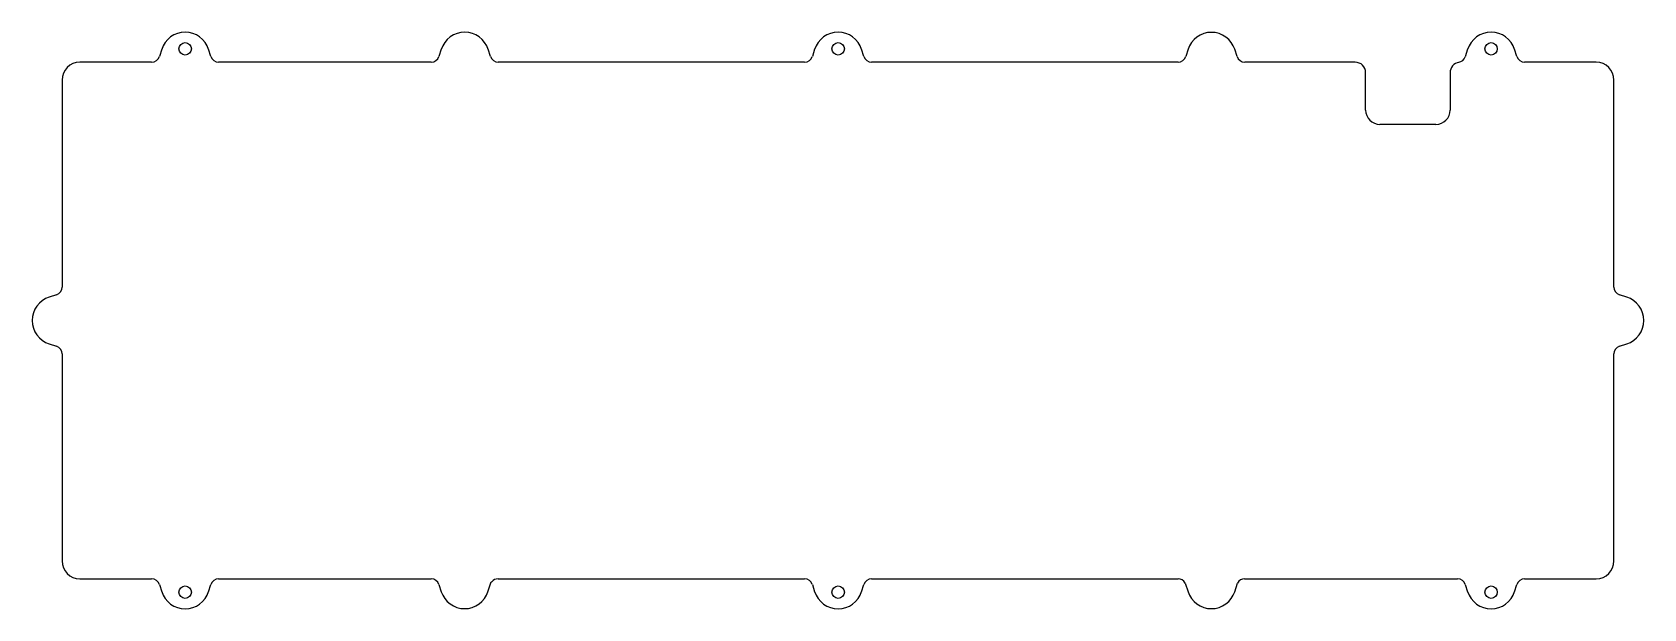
# Model space of a CAD drawing. Header units: millimetres. Extents: x -130 to 130, y -46 to 46.
import ezdxf

# ---------------------------------------------------------------- set-up
doc = ezdxf.new("R2010")
doc.units = ezdxf.units.MM
doc.layers.get('0').update_dxf_attribs({"linetype": 'CONTINUOUS'})

msp = doc.modelspace()

# ---------------------------------------------------------------- linework, layer by layer
for p, q in [((-110.47, 41.55), (-122.02, 41.55)), ((-108.86, 43.62), (-109.23, 42.45)), ((-100.93, 42.45), (-101.3, 43.62)), ((-65.47, 41.55), (-99.69, 41.55)), ((-63.86, 43.62), (-64.23, 42.45)), ((-55.93, 42.45), (-56.3, 43.62)), ((-5.37, 41.55), (-54.69, 41.55)), ((-3.76, 43.62), (-4.13, 42.45)), ((4.17, 42.45), (3.8, 43.62)), ((54.73, 41.55), (5.41, 41.55)), ((56.34, 43.62), (55.96, 42.45)), ((64.23, 42.45), (63.86, 43.62)), ((83.23, 41.55), (65.47, 41.55)), ((101.34, 43.62), (100.95, 42.4)), ((109.27, 42.45), (108.89, 43.62)), ((122.02, 41.55), (110.51, 41.55)), ((84.93, 33.85), (84.93, 39.85)), ((98.53, 39.85), (98.53, 33.85)), ((-124.89, 38.68), (-124.89, 5.37)), ((124.89, 5.37), (124.89, 38.68)), ((96.23, 31.55), (87.23, 31.55)), ((-125.79, 4.14), (-126.96, 3.76)), ((126.96, 3.76), (125.79, 4.14)), ((-126.96, -3.76), (-125.79, -4.14)), ((125.79, -4.14), (126.96, -3.76)), ((-124.89, -5.37), (-124.89, -38.68)), ((124.89, -38.68), (124.89, -5.37)), ((-122.02, -41.55), (-110.47, -41.55)), ((-109.23, -42.45), (-108.86, -43.62)), ((-101.3, -43.62), (-100.93, -42.45)), ((-99.69, -41.55), (-65.47, -41.55)), ((-64.23, -42.45), (-63.86, -43.62)), ((-56.34, -43.62), (-55.83, -42.05)), ((-55.83, -42.05), (-55.74, -42.05)), ((-54.71, -41.55), (-5.37, -41.55)), ((-4.13, -42.45), (-3.76, -43.62)), ((3.8, -43.62), (4.17, -42.45)), ((5.41, -41.55), (54.75, -41.55)), ((55.89, -42.23), (56.34, -43.62)), ((63.86, -43.62), (64.31, -42.23)), ((65.45, -41.55), (99.73, -41.55)), ((100.96, -42.45), (101.34, -43.62)), ((108.89, -43.62), (109.27, -42.45)), ((110.51, -41.55), (122.02, -41.55))]:
    msp.add_line(p, q)
for centre in [(-105.08, 43.7), (0.02, 43.7), (105.12, 43.7), (-105.08, -43.7), (0.02, -43.7), (105.12, -43.7)]:
    msp.add_circle(centre, 1)
for centre, radius, start, end in [((-105.08, 42.39), 3.97, 17.939, 162.0592), ((-60.08, 42.39), 3.97, 17.939, 162.0592), ((0.02, 42.39), 3.97, 17.9408, 162.061), ((60.1, 42.4), 3.95, 17.9404, 162.0587), ((105.12, 42.39), 3.97, 17.9408, 162.061), ((-122.02, 38.68), 2.87, 90, 180), ((-110.47, 42.85), 1.3, 270, 342.0592), ((-99.69, 42.85), 1.3, 197.939, 270), ((-65.47, 42.85), 1.3, 270, 342.0592), ((-54.69, 42.85), 1.3, 197.939, 270), ((-5.37, 42.85), 1.3, 270, 342.061), ((5.41, 42.85), 1.3, 197.9408, 270), ((54.73, 42.85), 1.3, 270, 342.0587), ((65.47, 42.85), 1.3, 197.9404, 270), ((83.23, 39.85), 1.7, 0, 90), ((100.23, 39.85), 1.7, 99.9276, 180), ((99.71, 42.81), 1.3, 279.9276, 342.061), ((110.51, 42.85), 1.3, 197.9408, 270), ((122.02, 38.68), 2.87, 0, 90), ((87.23, 33.85), 2.3, 180, 270), ((96.23, 33.85), 2.3, -90, 0), ((-126.19, 5.37), 1.3, -72.0592, 0), ((126.19, 5.37), 1.3, 180, 252.0592), ((-125.74, 0), 3.95, 107.9408, 252.0592), ((125.74, 0), 3.95, -72.0592, 72.0592), ((-126.19, -5.37), 1.3, 0, 72.0592), ((126.19, -5.37), 1.3, 107.9408, 180), ((-122.02, -38.68), 2.88, 180, 270), ((122.02, -38.68), 2.87, -90, 0), ((-110.47, -42.85), 1.3, 17.9408, 90), ((-105.08, -42.39), 3.97, 197.9408, 342.061), ((-99.69, -42.85), 1.3, 90, 162.061), ((-65.47, -42.85), 1.3, 17.9408, 90), ((-60.1, -42.4), 3.95, 197.9408, 342.0592), ((-54.71, -42.85), 1.3, 90, 142.0147), ((-5.37, -42.85), 1.3, 17.939, 90), ((0.02, -42.39), 3.97, 197.939, 342.0592), ((5.41, -42.85), 1.3, 90, 162.0592), ((54.75, -42.85), 1.3, 28.5614, 90), ((60.1, -42.4), 3.95, 197.9409, 342.0592), ((65.45, -42.85), 1.3, 90, 151.4815), ((99.73, -42.85), 1.3, 17.939, 90), ((105.12, -42.39), 3.97, 197.939, 342.0592), ((110.51, -42.85), 1.3, 90, 162.0592)]:
    msp.add_arc(centre, radius, start, end)

doc.saveas('drawing.dxf')
